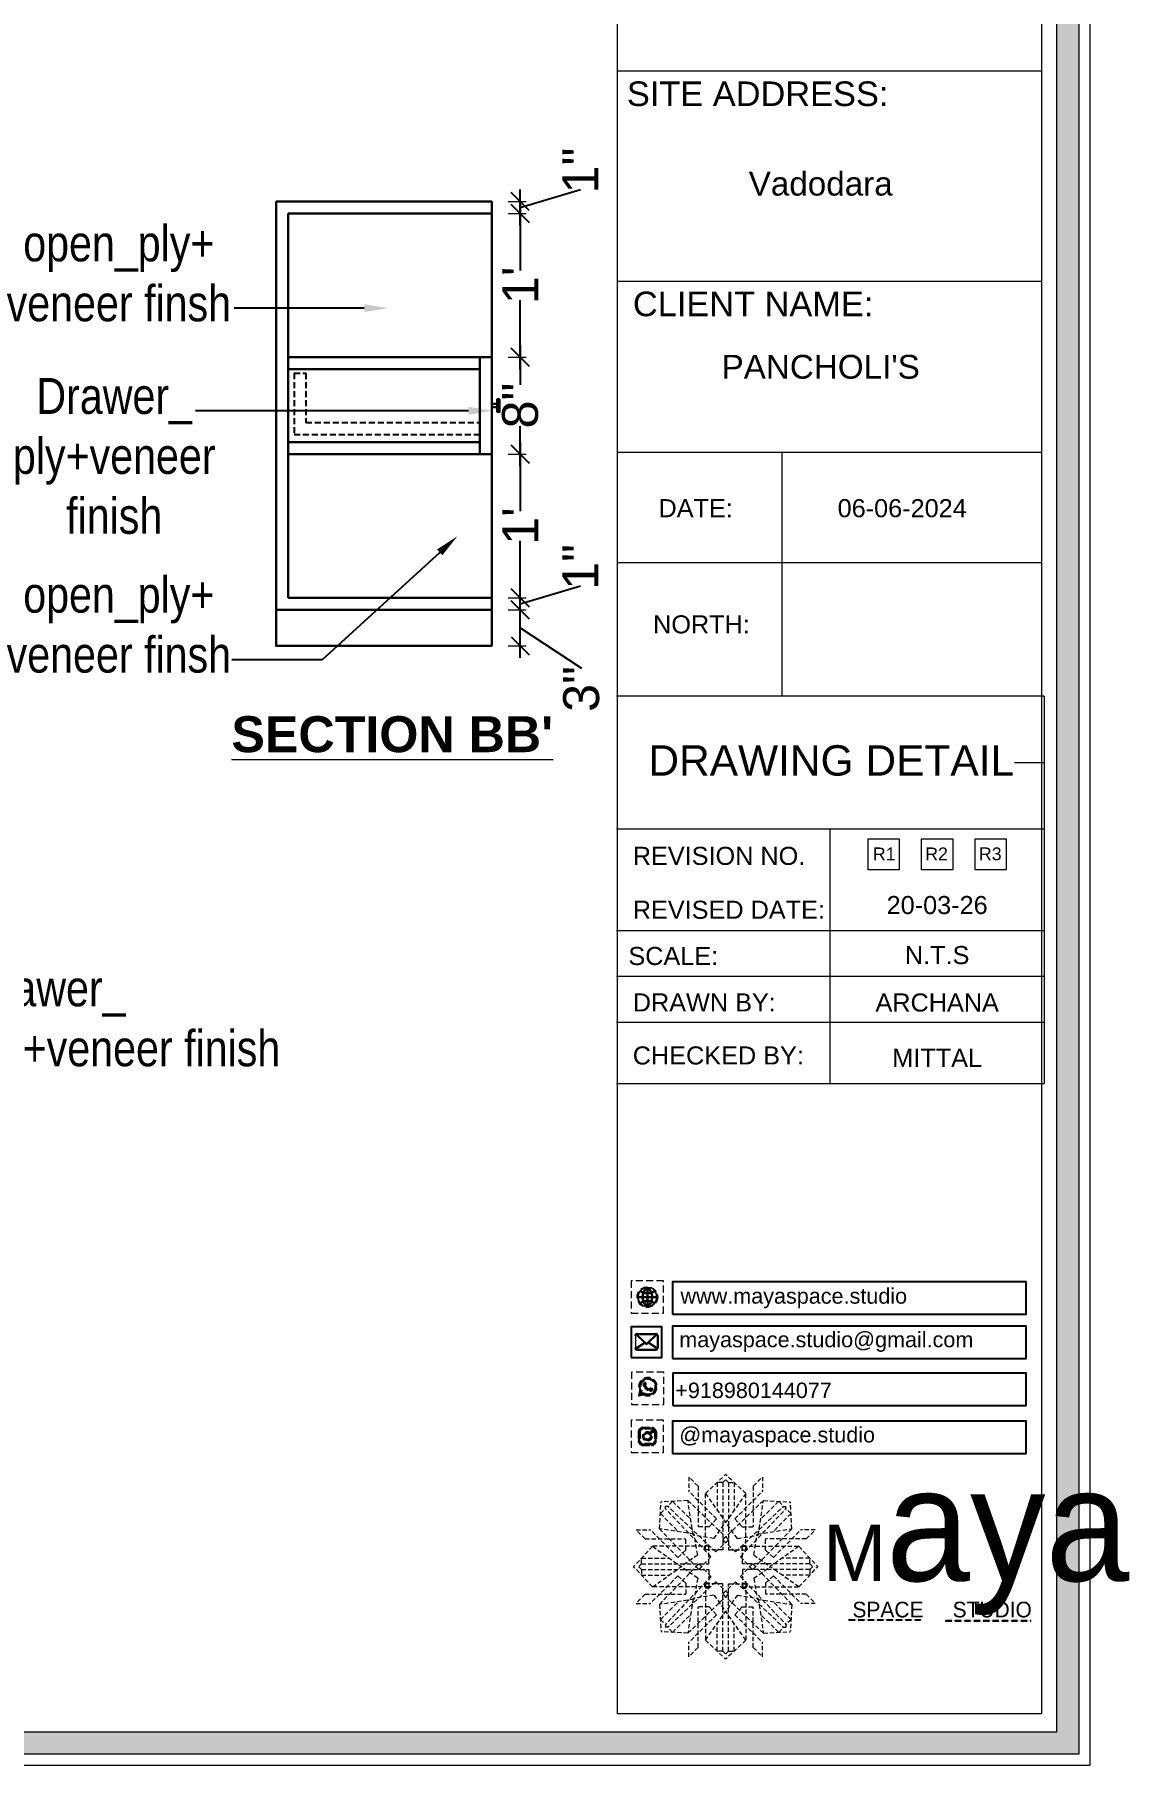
# Model space of a CAD drawing. Header units: millimetres. Extents: x 56222 to 3066687, y -650199 to -121287.
# Drawn here: x 135822.2 to 135913.5, y -182931.6 to -182787.3 of the extents above; entities that cross this region are included whole.
import ezdxf
from ezdxf import colors
from ezdxf.entities.mleader import LeaderData, LeaderLine
from ezdxf.enums import TextEntityAlignment as Align
from ezdxf.math import Vec2, Vec3

# ---------------------------------------------------------------- set-up
doc = ezdxf.new("R2010")
doc.units = ezdxf.units.MM
doc.header["$MEASUREMENT"] = 0
doc.header["$PDMODE"] = 35
doc.linetypes.add('DASHED2', pattern=[0.375, 0.25, -0.125])
doc.linetypes.add('DASHEDX2', pattern=[1.5, 1, -0.5])
doc.layers.get('Defpoints').update_dxf_attribs({"color": 220})
for name, color, linetype, lineweight in [('DIM.', 250, 'Continuous', 13), ('Dimension', 10, 'DASHEDX2', 20), ('FURNITURE', 32, 'Continuous', 9), ('NAME PLATE', 7, 'Continuous', 25), ('Text', 7, 'Continuous', 15), ('wall', 7, 'Continuous', 30)]:
    doc.layers.add(name, color=color, linetype=linetype, lineweight=lineweight)
doc.styles.add('Arial', font='arial.ttf')
doc.styles.get("Standard").update_dxf_attribs({"font": 'arial.ttf', "height": 6})
doc.styles.add('style4', font='ARIALN.TTF')
doc.dimstyles.new('Archana', dxfattribs={"dimtxt": 3, "dimasz": 1.5, "dimexe": 0.5, "dimexo": 0.5, "dimgap": 0, "dimtad": 0, "dimzin": 0, "dimdsep": 46, "dimlunit": 4, "dimtxsty": 'Arial', "dimblk": 'OBLIQUE', "dimcen": 0, "dimdle": 1, "dimclrd": 1, "dimclre": 1, "dimclrt": 5, "dimadec": 0, "dimazin": 0, "dimtfac": 1, "dimtofl": 0, "dimtmove": 1, "dimatfit": 3, "dimfxl": 1, "dimfxlon": 1, "dimtolj": 1, "dimtzin": 0, "dimlwd": 25, "dimlwe": -1, "dimarcsym": 0})

# ---------------------------------------------------------------- blocks, each defined once
blk = doc.blocks.new('FSFSF')
at = {"color": 42, "lineweight": 5, "true_color": 0xe0ac11}
for p, q in [((28600.03, 143.51), (28600.03, 140.16)), ((28602.15, 141.41), (28600.03, 143.51)), ((28602.15, 141.41), (28602.15, 131.95)), ((28603.86, 139.69), (28608.58, 144.08)), ((28607.9, 142.22), (28606.58, 142.22)), ((28606.58, 142.22), (28606.58, 135.84)), ((28607.9, 142.22), (28608.58, 142.85)), ((28607.9, 142.22), (28607.9, 126.58)), ((28613.31, 139.69), (28608.58, 144.08)), ((28609.27, 142.22), (28608.59, 142.85)), ((28609.27, 142.22), (28609.27, 126.58)), ((28609.27, 142.22), (28610.59, 142.22)), ((28610.59, 142.22), (28610.59, 135.84)), ((28615.02, 141.41), (28617.14, 143.51)), ((28615.02, 141.41), (28615.02, 131.95)), ((28617.14, 143.51), (28617.14, 140.16)), ((28593.19, 131.45), (28593.54, 137.71)), ((28599.8, 138.06), (28593.54, 137.71)), ((28596.24, 137.86), (28595.12, 136.69)), ((28596.24, 137.86), (28600.47, 133.65)), ((28601.03, 130), (28599.8, 138.06)), ((28599.8, 138.05), (28608.58, 129.56)), ((28606.47, 133.76), (28600.03, 140.16)), ((28603.86, 126.58), (28603.86, 139.69)), ((28603.86, 139.69), (28608.58, 133.02)), ((28613.31, 139.69), (28608.59, 133.02)), ((28617.37, 138.05), (28608.59, 129.56)), ((28610.7, 133.76), (28617.14, 140.16)), ((28613.31, 126.58), (28613.31, 139.69)), ((28616.14, 130), (28617.37, 138.06)), ((28620.93, 137.86), (28616.7, 133.65)), ((28617.37, 138.06), (28623.63, 137.71)), ((28620.93, 137.86), (28622.05, 136.69)), ((28624, 131.45), (28623.65, 137.71)), ((28593.39, 135), (28594.56, 136.12)), ((28593.39, 135), (28597.6, 130.78)), ((28595.12, 136.69), (28594.53, 136.69)), ((28594.56, 136.12), (28594.56, 136.71)), ((28605.17, 124.98), (28594.56, 136.12)), ((28606.27, 126.08), (28595.12, 136.69)), ((28606.47, 133.76), (28604.75, 131.95)), ((28605.86, 129.18), (28608.58, 133.02)), ((28611.31, 129.18), (28608.59, 133.02)), ((28610.7, 133.76), (28612.42, 131.95)), ((28610.9, 126.08), (28622.05, 136.69)), ((28612.02, 124.98), (28622.62, 136.12)), ((28623.8, 135), (28619.59, 130.78)), ((28622.05, 136.69), (28622.64, 136.69)), ((28622.62, 136.12), (28622.62, 136.71)), ((28623.8, 135), (28622.62, 136.12)), ((28587.73, 131.22), (28591.08, 131.22)), ((28589.84, 129.1), (28587.73, 131.22)), ((28589.84, 129.1), (28599.29, 129.1)), ((28597.49, 124.78), (28591.08, 131.22)), ((28593.19, 131.45), (28601.69, 122.67)), ((28601.25, 130.22), (28593.19, 131.45)), ((28599.29, 126.5), (28599.29, 129.1)), ((28605.86, 129.18), (28601.03, 130)), ((28602.07, 125.39), (28601.25, 130.22)), ((28604.75, 131.95), (28602.15, 131.95)), ((28607.9, 128.92), (28608.58, 129.56)), ((28607.9, 128.92), (28608.58, 128.27)), ((28609.27, 128.92), (28608.59, 129.56)), ((28609.27, 128.92), (28608.59, 128.27)), ((28611.31, 129.18), (28616.14, 130)), ((28612.42, 131.95), (28615.02, 131.95)), ((28615.12, 125.39), (28615.94, 130.22)), ((28623.99, 131.45), (28615.5, 122.67)), ((28615.94, 130.22), (28624, 131.45)), ((28627.34, 129.1), (28617.89, 129.1)), ((28617.89, 126.5), (28617.89, 129.1)), ((28619.7, 124.78), (28626.1, 131.22)), ((28629.45, 131.22), (28626.1, 131.22)), ((28627.34, 129.1), (28629.45, 131.22)), ((28591.56, 127.39), (28587.17, 122.66)), ((28604.66, 127.39), (28591.56, 127.39)), ((28591.56, 127.39), (28598.23, 122.67)), ((28597.49, 124.78), (28599.29, 126.5)), ((28602.07, 125.39), (28598.23, 122.67)), ((28605.17, 124.98), (28602.97, 122.67)), ((28603.68, 126.54), (28603.68, 127.39)), ((28604.66, 126.54), (28603.68, 126.54)), ((28604.71, 127.57), (28603.86, 127.57)), ((28607.9, 126.58), (28603.86, 126.58)), ((28604.66, 123.35), (28604.66, 127.39)), ((28604.7, 126.58), (28604.71, 127.57)), ((28606.27, 126.08), (28608.58, 128.27)), ((28610.9, 126.08), (28608.59, 128.27)), ((28609.27, 126.58), (28613.31, 126.58)), ((28612.02, 124.98), (28614.21, 122.67)), ((28612.46, 126.58), (28612.46, 127.57)), ((28612.46, 127.57), (28613.31, 127.57)), ((28612.52, 123.35), (28612.52, 127.39)), ((28612.52, 127.39), (28625.63, 127.39)), ((28612.52, 126.54), (28613.51, 126.54)), ((28613.51, 126.54), (28613.51, 127.39)), ((28615.12, 125.39), (28618.96, 122.67)), ((28619.7, 124.78), (28617.89, 126.5)), ((28625.63, 127.39), (28618.96, 122.67)), ((28625.63, 127.39), (28630.02, 122.66)), ((28591.56, 117.94), (28587.17, 122.66)), ((28589.03, 123.35), (28588.4, 122.67)), ((28589.03, 121.98), (28588.4, 122.65)), ((28589.03, 123.35), (28589.03, 124.67)), ((28589.03, 124.67), (28595.4, 124.67)), ((28589.03, 123.35), (28604.66, 123.35)), ((28589.03, 121.98), (28604.66, 121.98)), ((28589.03, 121.98), (28589.03, 120.66)), ((28591.56, 117.94), (28598.23, 122.65)), ((28593.19, 113.88), (28601.69, 122.65)), ((28602.07, 119.94), (28598.23, 122.65)), ((28602.33, 123.35), (28601.69, 122.67)), ((28602.33, 121.98), (28601.69, 122.65)), ((28602.33, 123.35), (28602.97, 122.67)), ((28602.33, 121.98), (28602.97, 122.65)), ((28605.17, 120.35), (28602.97, 122.65)), ((28604.66, 121.98), (28604.66, 117.94)), ((28612.02, 120.35), (28614.21, 122.65)), ((28628.16, 123.35), (28612.52, 123.35)), ((28612.52, 121.98), (28612.52, 117.94)), ((28628.16, 121.98), (28612.52, 121.98)), ((28614.85, 123.35), (28614.21, 122.67)), ((28614.85, 121.98), (28614.21, 122.65)), ((28614.85, 123.35), (28615.5, 122.67)), ((28614.85, 121.98), (28615.5, 122.65)), ((28615.12, 119.94), (28618.96, 122.65)), ((28623.99, 113.88), (28615.5, 122.65)), ((28625.63, 117.94), (28618.96, 122.65)), ((28628.16, 124.67), (28621.78, 124.67)), ((28625.63, 117.94), (28630.02, 122.66)), ((28628.16, 123.35), (28628.16, 124.67)), ((28628.16, 123.35), (28628.78, 122.67)), ((28628.16, 121.98), (28628.78, 122.65)), ((28628.16, 121.98), (28628.16, 120.66)), ((28589.03, 120.66), (28595.4, 120.66)), ((28597.49, 120.54), (28591.08, 114.11)), ((28604.66, 117.94), (28591.56, 117.94)), ((28605.17, 120.35), (28594.56, 109.2)), ((28606.27, 119.15), (28595.12, 108.54)), ((28597.49, 120.54), (28599.29, 118.83)), ((28599.29, 118.83), (28599.29, 116.23)), ((28602.07, 119.94), (28601.25, 115.1)), ((28604.66, 118.78), (28603.68, 118.78)), ((28603.68, 118.78), (28603.68, 117.94)), ((28607.9, 118.65), (28603.86, 118.65)), ((28603.86, 118.65), (28603.86, 105.54)), ((28604.71, 117.66), (28603.86, 117.66)), ((28604.7, 118.65), (28604.71, 117.66)), ((28606.27, 119.15), (28608.58, 116.96)), ((28607.9, 103.01), (28607.9, 118.65)), ((28607.9, 116.31), (28608.58, 116.96)), ((28610.9, 119.15), (28608.59, 116.96)), ((28609.27, 116.31), (28608.59, 116.96)), ((28609.27, 118.65), (28613.31, 118.65)), ((28609.27, 103.01), (28609.27, 118.65)), ((28610.9, 119.15), (28622.05, 108.54)), ((28612.02, 120.35), (28622.62, 109.2)), ((28612.46, 118.65), (28612.46, 117.66)), ((28612.46, 117.66), (28613.31, 117.66)), ((28612.52, 118.78), (28613.51, 118.78)), ((28612.52, 117.94), (28625.63, 117.94)), ((28613.31, 118.65), (28613.31, 105.54)), ((28613.51, 118.78), (28613.51, 117.94)), ((28615.12, 119.94), (28615.94, 115.1)), ((28619.7, 120.54), (28617.89, 118.83)), ((28617.89, 118.83), (28617.89, 116.23)), ((28619.7, 120.54), (28626.1, 114.11)), ((28628.16, 120.66), (28621.78, 120.66)), ((28589.84, 116.23), (28587.73, 114.11)), ((28587.73, 114.11), (28591.08, 114.11)), ((28589.84, 116.23), (28599.29, 116.23)), ((28601.25, 115.1), (28593.19, 113.87)), ((28593.19, 113.87), (28593.54, 107.62)), ((28593.39, 110.32), (28597.6, 114.55)), ((28599.8, 107.17), (28608.58, 115.67)), ((28601.03, 115.23), (28599.8, 107.17)), ((28605.86, 116.05), (28601.03, 115.23)), ((28602.15, 103.82), (28602.15, 113.27)), ((28604.75, 113.27), (28602.15, 113.27)), ((28606.47, 111.47), (28604.75, 113.27)), ((28605.86, 116.05), (28608.58, 112.21)), ((28607.9, 116.31), (28608.58, 115.67)), ((28609.27, 116.31), (28608.59, 115.67)), ((28611.31, 116.05), (28608.59, 112.21)), ((28617.37, 107.17), (28608.59, 115.67)), ((28610.7, 111.47), (28612.42, 113.27)), ((28611.31, 116.05), (28616.14, 115.23)), ((28612.42, 113.27), (28615.02, 113.27)), ((28615.02, 103.82), (28615.02, 113.27)), ((28615.94, 115.1), (28624, 113.87)), ((28616.14, 115.23), (28617.37, 107.17)), ((28627.34, 116.23), (28617.89, 116.23)), ((28623.8, 110.32), (28619.59, 114.55)), ((28624, 113.87), (28623.65, 107.62)), ((28629.45, 114.11), (28626.1, 114.11)), ((28627.34, 116.23), (28629.45, 114.11)), ((28593.39, 110.32), (28594.56, 109.2)), ((28594.56, 109.2), (28594.56, 108.61)), ((28596.24, 107.37), (28600.47, 111.58)), ((28606.47, 111.47), (28600.03, 105.07)), ((28603.86, 105.54), (28608.58, 112.21)), ((28606.58, 103.01), (28606.58, 109.38)), ((28613.31, 105.54), (28608.59, 112.21)), ((28610.59, 103.01), (28610.59, 109.38)), ((28610.7, 111.47), (28617.14, 105.07)), ((28620.93, 107.37), (28616.7, 111.58)), ((28623.8, 110.32), (28622.62, 109.2)), ((28622.62, 109.2), (28622.62, 108.61)), ((28599.8, 107.17), (28593.54, 107.52)), ((28595.12, 108.54), (28594.53, 108.54)), ((28596.24, 107.37), (28595.12, 108.54)), ((28600.03, 101.71), (28600.03, 105.07)), ((28603.86, 105.54), (28608.58, 101.15)), ((28613.31, 105.54), (28608.58, 101.15)), ((28617.14, 101.71), (28617.14, 105.07)), ((28617.37, 107.17), (28623.63, 107.52)), ((28620.93, 107.37), (28622.05, 108.54)), ((28622.05, 108.54), (28622.64, 108.54)), ((28602.15, 103.82), (28600.03, 101.71)), ((28607.9, 103.01), (28606.58, 103.01)), ((28607.9, 103.01), (28608.58, 102.38)), ((28609.27, 103.01), (28608.59, 102.38)), ((28609.27, 103.01), (28610.59, 103.01)), ((28615.02, 103.82), (28617.14, 101.71))]:
    blk.add_line(p, q, dxfattribs=at)
blk = doc.blocks.new('hgwg')
at = {"layer": 'Dimension', "true_color": 0xd39e00}
h = blk.add_hatch(color=42, dxfattribs=at)
h.dxf.hatch_style = 1
h.paths.add_polyline_path([(27505.71, 45.05), (27494.27, 45.05), (27494.27, 44.9), (27505.71, 44.9)])
h = blk.add_hatch(color=42, dxfattribs=at)
h.dxf.hatch_style = 1
h.paths.add_polyline_path([(27523.3, 44.9), (27509.68, 44.9), (27509.68, 44.75), (27523.3, 44.75)])
at = {"layer": 'Dimension', "color": 42, "true_color": 0xd39e00}
for p, q in [((27494.27, 45.05), (27505.71, 45.05)), ((27494.27, 44.9), (27494.27, 45.05)), ((27494.27, 44.9), (27505.71, 44.9)), ((27505.71, 45.05), (27505.71, 44.9)), ((27509.68, 44.9), (27523.3, 44.9)), ((27509.68, 44.9), (27509.68, 44.75)), ((27509.68, 44.75), (27523.3, 44.75)), ((27523.3, 44.75), (27523.3, 44.9))]:
    blk.add_line(p, q, dxfattribs=at)
at = {"layer": 'Dimension', "color": 42, "true_color": 0xd39e00, "attachment_point": 1}
for s, width, insert, char_height in [('{\\fCinzel|b0|i0|c0|p2;\\H1.5x;M\\fAmsterdam One|b0|i0|c0|p2;\\H2x;aya}', 85.3277, (27490.17, 69.17), 6), ('{\\fCinzel|b0|i0|c0|p0;SPACE     STUDIO}', 66.129, (27494.83, 47.86), 2.5)]:
    blk.add_mtext_dynamic_manual_height_columns(s, width=width, gutter_width=30, heights=[0], dxfattribs=dict(at, insert=insert, char_height=char_height))
blk = doc.blocks.new('QEGW4TG')
at = {"layer": 'Dimension', "true_color": 0x000000}
h = blk.add_hatch(color=18, dxfattribs=at)
h.dxf.hatch_style = 1
h.paths.add_polyline_path([(2.69, 1.93, 0.170513), (2.95, 1.97, 0.190337), (3.11, 2.18, 0.316231), (3.07, 2.28), (2.79, 2.37, 0.273721), (2.69, 2.34, 0.040749), (2.63, 2.27, -0.441282), (2.53, 2.25, -0.11828), (2.06, 2.64, -0.441282), (2.07, 2.74, 0.040749), (2.13, 2.81, 0.290083), (2.14, 2.92), (2.01, 3.18, 0.316231), (1.91, 3.2, 0.190337), (1.73, 3, 0.170513), (1.72, 2.74, 0.252784)], flags=0)
h.paths.add_polyline_path([(1.19, 1.98), (1.03, 1.3, 0.550912), (1.11, 1.23), (1.75, 1.39, 6.344125)])
h.paths.add_polyline_path([(1.81, 1.7), (1.4, 1.6), (1.5, 2.03, -9.071339)], flags=16)
h.paths.add_polyline_path([(3.11, 2.16, -0.17811), (2.95, 1.97, -0.170513), (2.69, 1.93, -0.252784), (1.72, 2.74, -0.170513), (1.73, 3, -0.17811), (1.89, 3.19, -0.370089), (2.01, 3.18), (2.14, 2.92, -0.307185), (2.13, 2.8, -0.041087), (2.06, 2.73, 0.321676), (2.05, 2.65, 0.126524), (2.55, 2.24, 0.312216), (2.62, 2.26, -0.041087), (2.68, 2.34, -0.290673), (2.79, 2.37), (3.07, 2.28, -0.370089)], flags=0)
h = blk.add_hatch(color=18, dxfattribs=at)
h.dxf.hatch_style = 1
h.paths.add_polyline_path([(2.79, 2.37, 0.273721), (2.69, 2.34, 0.040749), (2.63, 2.27, -0.441282), (2.53, 2.25, -0.11828), (2.06, 2.64, -0.441282), (2.07, 2.74, 0.040749), (2.13, 2.81, 0.290083), (2.14, 2.92), (2.01, 3.18, 0.316231), (1.91, 3.2, 0.190337), (1.73, 3, 0.170513), (1.72, 2.74, 0.252784), (2.69, 1.93, 0.170513), (2.95, 1.97, 0.190337), (3.11, 2.18, 0.316231), (3.07, 2.28)])
for p, q in [((2.01, 3.18), (2.14, 2.92)), ((1.19, 1.98), (1.03, 1.3)), ((1.1, 1.23), (1.75, 1.39)), ((1.5, 2.03), (1.4, 1.6)), ((1.4, 1.6), (1.81, 1.7)), ((3.07, 2.28), (2.8, 2.36))]:
    blk.add_line(p, q)
blk.add_lwpolyline([(0, 0), (4.68, 0), (4.68, 4.68), (0, 4.68)], close=True)
for centre, radius, start, end in [((2.39, 2.56), 1.34, 241.4727, 205.6422), ((2.39, 2.56), 1.04, 235.9962, 210.8333), ((2.09, 2.87), 0.39, 159.7007, 198.4072), ((2.96, 3.23), 1.33, 201.4218, 258.1669), ((2.07, 2.87), 0.364, 118.9685, 159.3648), ((1.94, 3.12), 0.0896, 41.8985, 123.1344), ((2.11, 2.68), 0.066, 135.9932, 224.8892), ((1.67, 3.16), 0.586, 312.4617, 321.8728), ((3.12, 3.42), 1.31, 216.5455, 243.5279), ((2.05, 2.87), 0.104, 320.3924, 28.6971), ((1.09, 1.29), 0.0598, 164.8483, 282.1458), ((2.57, 2.3), 0.066, 234.2482, 323.1441), ((3.11, 1.94), 0.586, 137.2645, 146.6756), ((2.76, 2.27), 0.104, 70.4402, 138.745), ((2.75, 2.31), 0.39, 260.7301, 299.4366), ((2.76, 2.29), 0.364, 299.7725, 340.1688), ((3.03, 2.2), 0.0896, 336.0029, 57.2388)]:
    blk.add_arc(centre, radius, start, end)
blk = doc.blocks.new('ASGERG')
at = {"layer": 'Dimension', "true_color": 0x000000}
h = blk.add_hatch(color=18, dxfattribs=at)
h.dxf.hatch_style = 1
h.paths.add_polyline_path([(0.99, 1.7, 0.353872), (1.69, 1.03), (2.96, 1.03, 0.353872), (3.66, 1.7), (3.66, 2.99, 0.353872), (2.96, 3.67), (1.69, 3.67, 0.353872), (0.99, 2.99)])
h.paths.add_polyline_path([(1.27, 2.97, -0.353872), (1.72, 3.4), (2.94, 3.4, -0.353872), (3.38, 2.97), (3.38, 1.72, -0.353872), (2.94, 1.3), (1.72, 1.3, -0.353872), (1.27, 1.72)], flags=16)
h.paths.add_polyline_path([(3.02, 2.35, -1), (1.64, 2.35, -1)], flags=0)
h.paths.add_polyline_path([(2.74, 2.35, -1), (1.92, 2.35, -1)], flags=0)
h.paths.add_polyline_path([(2.86, 3.02, -1), (3.19, 3.02, -1)], flags=0)
h.paths.add_polyline_path([(1.64, 2.35, 1), (3.02, 2.35, 1)], flags=0)
h = blk.add_hatch(color=18, dxfattribs=at)
h.dxf.hatch_style = 1
h.paths.add_polyline_path([(1.64, 2.35, 1), (3.02, 2.35, 1)])
h.paths.add_polyline_path([(2.74, 2.35, -1), (1.92, 2.35, -1)], flags=16)
h = blk.add_hatch(color=18, dxfattribs=at)
h.dxf.hatch_style = 1
h.paths.add_polyline_path([(3.19, 3.02, 1), (2.86, 3.02, 1)])
for p, q in [((0.99, 2.99), (0.99, 1.7)), ((1.27, 2.97), (1.27, 1.72)), ((1.69, 3.67), (2.96, 3.67)), ((2.94, 3.4), (1.72, 3.4)), ((3.38, 2.97), (3.38, 1.72)), ((3.66, 2.99), (3.66, 1.7)), ((1.69, 1.03), (2.96, 1.03)), ((2.94, 1.3), (1.72, 1.3))]:
    blk.add_line(p, q)
blk.add_lwpolyline([(0, 0), (4.68, 0), (4.68, 4.68), (0, 4.68)], close=True)
for centre, radius in [((2.33, 2.35), 0.694), ((2.33, 2.35), 0.414), ((3.02, 3.02), 0.168)]:
    blk.add_circle(centre, radius)
for centre, radius, start, end in [((1.76, 2.89), 0.778, 94.8631, 172.8127), ((1.76, 2.91), 0.491, 94.8631, 172.8127), ((2.9, 2.91), 0.491, 7.1873, 85.1369), ((2.89, 2.89), 0.778, 7.1873, 85.1369), ((1.76, 1.8), 0.778, 187.1873, 265.1369), ((1.76, 1.78), 0.491, 187.1873, 265.1369), ((2.9, 1.78), 0.491, 274.8631, 352.8127), ((2.89, 1.8), 0.778, 274.8631, 352.8127)]:
    blk.add_arc(centre, radius, start, end)
blk = doc.blocks.new('DTGWEGEARG')
at = {"layer": 'Dimension', "true_color": 0x000000}
h = blk.add_hatch(color=18, dxfattribs=at)
h.dxf.hatch_style = 1
h.paths.add_polyline_path([(3.83, 2.34, 1), (0.85, 2.34, 1)])
h.paths.add_polyline_path([(2.51, 1.01, 0.105795), (2.96, 1.58, -0.055205), (3.3, 1.41, -0.169822)], flags=16)
h.paths.add_polyline_path([(2.41, 1.12), (2.41, 1.69, -0.058279), (2.81, 1.63, -0.103353)], flags=16)
h.paths.add_polyline_path([(2.26, 1.13, -0.101741), (1.87, 1.63, -0.057171), (2.26, 1.69)], flags=16)
h.paths.add_polyline_path([(2.17, 1.01, -0.169822), (1.38, 1.41, -0.055205), (1.72, 1.58, 0.105795)], flags=16)
h.paths.add_polyline_path([(3.02, 1.72, 0.081336), (3.13, 2.27), (3.68, 2.27, -0.152069), (3.4, 1.52, 0.05687)], flags=16)
h.paths.add_polyline_path([(2.87, 1.77, 0.061945), (2.41, 1.84), (2.41, 2.27), (2.98, 2.27, -0.081344)], flags=16)
h.paths.add_polyline_path([(2.26, 1.84, 0.060923), (1.8, 1.77, -0.081344), (1.7, 2.27), (2.26, 2.27)], flags=16)
h.paths.add_polyline_path([(1.66, 1.72, 0.05687), (1.28, 1.52, -0.152069), (1, 2.27), (1.55, 2.27, 0.081336)], flags=16)
h.paths.add_polyline_path([(2.41, 2.42), (2.41, 2.83, 0.061945), (2.87, 2.91, -0.080009), (2.98, 2.42)], flags=16)
h.paths.add_polyline_path([(3.13, 2.42, 0.080116), (3.02, 2.96, 0.05687), (3.4, 3.16, 0.028258), (3.3, 3.27, -0.055205), (2.96, 3.1, 0.105795), (2.51, 3.67, -0.36029), (3.68, 2.42)], flags=16)
h.paths.add_polyline_path([(2.26, 2.42), (1.7, 2.42, -0.080009), (1.8, 2.91, 0.060923), (2.26, 2.84)], flags=16)
h.paths.add_polyline_path([(1.55, 2.42), (1, 2.42, -0.150466), (1.28, 3.16, 0.05687), (1.66, 2.96, 0.080116)], flags=16)
h.paths.add_polyline_path([(2.41, 2.98), (2.41, 3.56, -0.103353), (2.81, 3.05, -0.058279)], flags=16)
h.paths.add_polyline_path([(2.26, 2.99, -0.057171), (1.87, 3.05, -0.101741), (2.26, 3.55)], flags=16)
h.paths.add_polyline_path([(1.72, 3.1, -0.055205), (1.38, 3.27, -0.169822), (2.17, 3.67, 0.105795)], flags=16)
blk.add_lwpolyline([(0, 0), (4.68, 0), (4.68, 4.68), (0, 4.68)], close=True)
at = {"layer": 'Dimension', "color": 18, "true_color": 0x000000}
for p, q in [((2.26, 3.55), (2.26, 2.99)), ((2.26, 2.84), (2.26, 2.42)), ((2.41, 3.56), (2.41, 2.98)), ((2.41, 2.83), (2.41, 2.42)), ((1, 2.42), (1.55, 2.42)), ((1, 2.27), (1.55, 2.27)), ((1.7, 2.42), (2.26, 2.42)), ((1.7, 2.27), (2.26, 2.27)), ((2.26, 2.27), (2.26, 1.84)), ((2.26, 1.69), (2.26, 1.13)), ((2.41, 2.42), (2.98, 2.42)), ((2.41, 2.27), (2.98, 2.27)), ((2.41, 2.27), (2.41, 1.84)), ((2.41, 1.69), (2.41, 1.12)), ((3.13, 2.42), (3.68, 2.42)), ((3.13, 2.27), (3.68, 2.27))]:
    blk.add_line(p, q, dxfattribs=at)
blk.add_circle((2.34, 2.34), 1.49, dxfattribs=at)
for centre, radius, start, end in [((2.34, 2.34), 1.34, 142.3819, 176.6093), ((2.34, 4.74), 1.9, 236.1399, 249.1595), ((2.34, 2.34), 1.34, 97.3549, 135.9073), ((2.34, 4.74), 1.75, 236.7417, 249.3811), ((3.28, 2.34), 1.73, 159.0567, 177.3789), ((3.28, 2.34), 1.58, 158.8325, 177.1302), ((3.28, 2.34), 1.73, 129.9301, 154.0867), ((2.34, 4.74), 1.9, 253.6799, 267.6253), ((3.28, 2.34), 1.58, 130.1073, 153.3446), ((2.34, 4.74), 1.75, 254.3336, 267.422), ((1.4, 2.34), 1.58, 26.6554, 50.2584), ((2.34, 4.74), 1.75, 272.3248, 285.6664), ((2.34, 4.74), 1.9, 272.1415, 286.3201), ((2.34, 2.34), 1.34, 3.3907, 82.6451), ((1.4, 2.34), 1.73, 25.9133, 50.0699), ((1.4, 2.34), 1.58, 2.8698, 21.1675), ((2.34, 4.74), 1.75, 290.6189, 303.2583), ((2.34, 4.74), 1.9, 290.8405, 303.8601), ((1.4, 2.34), 1.73, 2.6211, 20.9433), ((2.34, 2.34), 1.34, 183.0315, 217.6181), ((2.34, -0.06), 1.9, 110.8405, 123.8601), ((2.34, -0.06), 1.75, 110.6189, 123.2583), ((2.34, 2.34), 1.34, 224.0927, 262.6451), ((3.28, 2.34), 1.73, 182.3435, 200.9433), ((3.28, 2.34), 1.58, 182.5658, 201.1675), ((3.28, 2.34), 1.73, 205.9133, 230.0699), ((2.34, -0.06), 1.9, 92.3747, 106.3201), ((2.34, -0.06), 1.75, 92.578, 105.6664), ((3.28, 2.34), 1.58, 206.6554, 229.8927), ((2.34, -0.06), 1.9, 73.6799, 87.8585), ((2.34, -0.06), 1.75, 74.3336, 87.6752), ((1.4, 2.34), 1.58, 309.7416, 333.3446), ((1.4, 2.34), 1.73, 309.9301, 334.0867), ((2.34, 2.34), 1.34, 277.3549, 315.9073), ((1.4, 2.34), 1.58, 338.8325, 357.4342), ((2.34, -0.06), 1.75, 56.7417, 69.3811), ((1.4, 2.34), 1.73, 339.0567, 357.6565), ((2.34, -0.06), 1.9, 56.1399, 69.1595), ((2.34, 2.34), 1.34, 322.3819, 356.9685)]:
    blk.add_arc(centre, radius, start, end, dxfattribs=at)
blk = doc.blocks.new('_Oblique')
at = {"layer": 'wall', "color": 0, "lineweight": -2}
blk.add_line((-0.5, -0.5), (0.5, 0.5), dxfattribs=at)
blk = doc.blocks.new('*D595')
at = {"layer": 'Defpoints', "color": 0, "lineweight": 30, "transparency": 16777216}
for p in [(135860.34, -182835.26), (135862.71, -182835.26), (135860.34, -182838.26)]:
    blk.add_point(p, dxfattribs=at)
at = {"layer": 'FURNITURE', "color": 1, "transparency": 16777216}
for p, q in [((135861.71, -182835.26), (135863.21, -182835.26)), ((135861.71, -182838.26), (135863.21, -182838.26))]:
    blk.add_line(p, q, dxfattribs=at)
at = {"layer": 'FURNITURE', "color": 1, "lineweight": 25, "transparency": 16777216}
for p, q in [((135862.71, -182839.26), (135862.71, -182834.26)), ((135862.71, -182836.76), (135867.81, -182840.13))]:
    blk.add_line(p, q, dxfattribs=at)
at = {"layer": 'FURNITURE', "color": 1, "lineweight": 25, "transparency": 16777216, "xscale": 1.5, "yscale": 1.5, "zscale": 1.5}
for p, rotation in [((135862.71, -182835.26), 90), ((135862.71, -182838.26), 270)]:
    blk.add_blockref('_Oblique', p, dxfattribs=dict(at, rotation=rotation))
at = {"layer": 'FURNITURE', "color": 5, "lineweight": 30, "transparency": 16777216, "insert": (135867.81, -182841.86), "char_height": 3, "attachment_point": 5, "rotation": 90, "style": 'Arial'}
blk.add_mtext('\\A1;3"', dxfattribs=at)
blk = doc.blocks.new('*D596')
at = {"layer": 'Defpoints', "color": 0, "lineweight": 30, "transparency": 16777216}
for p in [(135860.34, -182834.26), (135860.34, -182835.26), (135862.71, -182834.26)]:
    blk.add_point(p, dxfattribs=at)
at = {"layer": 'FURNITURE', "color": 1, "lineweight": 25, "transparency": 16777216}
for p, q in [((135862.71, -182836.26), (135862.71, -182833.26)), ((135862.71, -182834.76), (135867.73, -182833.26))]:
    blk.add_line(p, q, dxfattribs=at)
at = {"layer": 'FURNITURE', "color": 1, "transparency": 16777216}
for p, q in [((135861.71, -182834.26), (135863.21, -182834.26)), ((135861.71, -182835.26), (135863.21, -182835.26))]:
    blk.add_line(p, q, dxfattribs=at)
at = {"layer": 'FURNITURE', "color": 1, "lineweight": 25, "transparency": 16777216, "xscale": 1.5, "yscale": 1.5, "zscale": 1.5}
for p, rotation in [((135862.71, -182834.26), 90), ((135862.71, -182835.26), 270)]:
    blk.add_blockref('_Oblique', p, dxfattribs=dict(at, rotation=rotation))
at = {"layer": 'FURNITURE', "color": 5, "lineweight": 30, "transparency": 16777216, "insert": (135867.73, -182831.68), "char_height": 3, "attachment_point": 5, "rotation": 90, "style": 'Arial'}
blk.add_mtext('\\A1;1"', dxfattribs=at)
blk = doc.blocks.new('*D597')
at = {"layer": 'Defpoints', "color": 0, "lineweight": 30, "transparency": 16777216}
for p in [(135859.84, -182822.27), (135862.71, -182822.27), (135860.34, -182834.26)]:
    blk.add_point(p, dxfattribs=at)
at = {"layer": 'FURNITURE', "color": 1, "transparency": 16777216}
for p, q in [((135861.71, -182822.27), (135863.21, -182822.27)), ((135861.71, -182834.26), (135863.21, -182834.26))]:
    blk.add_line(p, q, dxfattribs=at)
at = {"layer": 'FURNITURE', "color": 1, "lineweight": 25, "transparency": 16777216}
for p, q in [((135862.71, -182821.27), (135862.71, -182827.03)), ((135862.71, -182835.26), (135862.71, -182829.5))]:
    blk.add_line(p, q, dxfattribs=at)
at = {"layer": 'FURNITURE', "color": 1, "lineweight": 25, "transparency": 16777216, "xscale": 1.5, "yscale": 1.5, "zscale": 1.5}
for p, rotation in [((135862.71, -182822.27), 90), ((135862.71, -182834.26), 270)]:
    blk.add_blockref('_Oblique', p, dxfattribs=dict(at, rotation=rotation))
at = {"layer": 'FURNITURE', "color": 5, "lineweight": 30, "transparency": 16777216, "insert": (135862.71, -182828.27), "char_height": 3, "attachment_point": 5, "rotation": 90, "style": 'Arial'}
blk.add_mtext("\\A1;1'", dxfattribs=at)
blk = doc.blocks.new('*D598')
at = {"layer": 'Defpoints', "color": 0, "lineweight": 30, "transparency": 16777216}
for p in [(135860.34, -182814.18), (135862.71, -182814.18), (135860.34, -182822.27)]:
    blk.add_point(p, dxfattribs=at)
at = {"layer": 'FURNITURE', "color": 1, "lineweight": 25, "transparency": 16777216}
for p, q in [((135862.71, -182813.18), (135862.71, -182816.5)), ((135862.71, -182823.27), (135862.71, -182819.95))]:
    blk.add_line(p, q, dxfattribs=at)
at = {"layer": 'FURNITURE', "color": 1, "transparency": 16777216}
for p, q in [((135861.71, -182814.18), (135863.21, -182814.18)), ((135861.71, -182822.27), (135863.21, -182822.27))]:
    blk.add_line(p, q, dxfattribs=at)
at = {"layer": 'FURNITURE', "color": 1, "lineweight": 25, "transparency": 16777216, "xscale": 1.5, "yscale": 1.5, "zscale": 1.5}
for p, rotation in [((135862.71, -182814.18), 90), ((135862.71, -182822.27), 270)]:
    blk.add_blockref('_Oblique', p, dxfattribs=dict(at, rotation=rotation))
at = {"layer": 'FURNITURE', "color": 5, "lineweight": 30, "transparency": 16777216, "insert": (135862.71, -182818.22), "char_height": 3, "attachment_point": 5, "rotation": 90, "style": 'Arial'}
blk.add_mtext('\\A1;8"', dxfattribs=at)
blk = doc.blocks.new('*D599')
at = {"layer": 'Defpoints', "color": 0, "lineweight": 30, "transparency": 16777216}
for p in [(135860.34, -182802.2), (135862.71, -182802.2), (135860.34, -182814.18)]:
    blk.add_point(p, dxfattribs=at)
at = {"layer": 'FURNITURE', "color": 1, "transparency": 16777216}
for p, q in [((135861.71, -182802.2), (135863.21, -182802.2)), ((135861.71, -182814.18), (135863.21, -182814.18))]:
    blk.add_line(p, q, dxfattribs=at)
at = {"layer": 'FURNITURE', "color": 1, "lineweight": 25, "transparency": 16777216}
for p, q in [((135862.71, -182801.2), (135862.71, -182806.95)), ((135862.71, -182815.18), (135862.71, -182809.43))]:
    blk.add_line(p, q, dxfattribs=at)
at = {"layer": 'FURNITURE', "color": 1, "lineweight": 25, "transparency": 16777216, "xscale": 1.5, "yscale": 1.5, "zscale": 1.5}
for p, rotation in [((135862.71, -182802.2), 90), ((135862.71, -182814.18), 270)]:
    blk.add_blockref('_Oblique', p, dxfattribs=dict(at, rotation=rotation))
at = {"layer": 'FURNITURE', "color": 5, "lineweight": 30, "transparency": 16777216, "insert": (135862.71, -182808.19), "char_height": 3, "attachment_point": 5, "rotation": 90, "style": 'Arial'}
blk.add_mtext("\\A1;1'", dxfattribs=at)
blk = doc.blocks.new('*D600')
at = {"layer": 'Defpoints', "color": 0, "lineweight": 30, "transparency": 16777216}
for p in [(135860.34, -182801.2), (135860.34, -182802.2), (135862.71, -182801.2)]:
    blk.add_point(p, dxfattribs=at)
at = {"layer": 'FURNITURE', "color": 1, "lineweight": 25, "transparency": 16777216}
for p, q in [((135862.71, -182801.7), (135867.73, -182800.19)), ((135862.71, -182803.2), (135862.71, -182800.2))]:
    blk.add_line(p, q, dxfattribs=at)
at = {"layer": 'FURNITURE', "color": 1, "transparency": 16777216}
for p, q in [((135861.71, -182801.2), (135863.21, -182801.2)), ((135861.71, -182802.2), (135863.21, -182802.2))]:
    blk.add_line(p, q, dxfattribs=at)
at = {"layer": 'FURNITURE', "color": 1, "lineweight": 25, "transparency": 16777216, "xscale": 1.5, "yscale": 1.5, "zscale": 1.5}
for p, rotation in [((135862.71, -182801.2), 90), ((135862.71, -182802.2), 270)]:
    blk.add_blockref('_Oblique', p, dxfattribs=dict(at, rotation=rotation))
at = {"layer": 'FURNITURE', "color": 5, "lineweight": 30, "transparency": 16777216, "insert": (135867.73, -182798.61), "char_height": 3, "attachment_point": 5, "rotation": 90, "style": 'Arial'}
blk.add_mtext('\\A1;1"', dxfattribs=at)

msp = doc.modelspace()

# ---------------------------------------------------------------- hatches: boundary and pattern name
at = {"layer": 'Dimension', "linetype": 'Continuous', "true_color": 0xd39e00}
h = msp.add_hatch(color=42, dxfattribs=at)
h.paths.add_polyline_path([(135646.101, -182745.462), (135646.101, -182930.722), (135909.301, -182930.722), (135909.301, -182745.462)])
h.paths.add_polyline_path([(135647.948, -182747.309), (135907.454, -182747.309), (135907.454, -182928.875), (135647.948, -182928.875)], flags=16)
at = {"layer": 'Dimension', "true_color": 0x000000}
h = msp.add_hatch(color=18, dxfattribs=at)
h.dxf.hatch_style = 1
h.paths.add_polyline_path([(135874.018, -182897.005, 0.4142136), (135874.215, -182896.809), (135874.215, -182895.828, 0.4142136), (135874.018, -182895.632), (135872.46, -182895.632, 0.4142136), (135872.264, -182895.828), (135872.264, -182896.809, 0.4142136), (135872.46, -182897.005)])
h.paths.add_polyline_path([(135873.384, -182896.414), (135874.105, -182896.895, -0.1989124), (135874.018, -182896.931), (135872.46, -182896.931, -0.1989124), (135872.374, -182896.895), (135873.095, -182896.414), (135873.239, -182896.549)], flags=16)
h.paths.add_polyline_path([(135873.239, -182896.449), (135872.446, -182895.706, -0.0287833), (135872.46, -182895.706), (135874.018, -182895.706, -0.0287833), (135874.032, -182895.706)], flags=16)
h.paths.add_polyline_path([(135873.439, -182896.362), (135874.104, -182895.74, -0.2024819), (135874.141, -182895.828), (135874.141, -182896.809, -0.043076), (135874.139, -182896.83)], flags=16)
h.paths.add_polyline_path([(135873.04, -182896.362), (135872.339, -182896.83, -0.043076), (135872.338, -182896.809), (135872.338, -182895.828, -0.2024819), (135872.375, -182895.74)], flags=16)

# ---------------------------------------------------------------- linework, layer by layer
at = {"color": 18, "true_color": 0x000000}
for points in [[(135875.416, -182894.014), (135904.908, -182894.014), (135904.908, -182891.318), (135875.416, -182891.318)], [(135875.416, -182897.693), (135904.908, -182897.693), (135904.908, -182894.997), (135875.416, -182894.997)], [(135875.43, -182901.617), (135904.908, -182901.617), (135904.908, -182898.921), (135875.43, -182898.921)], [(135875.416, -182905.635), (135904.908, -182905.635), (135904.908, -182902.939), (135875.416, -182902.939)]]:
    msp.add_lwpolyline(points, close=True, dxfattribs=at)
msp.add_lwpolyline([(135871.956, -182897.632), (135874.52, -182897.632), (135874.52, -182895.069), (135871.956, -182895.069)], close=True)
at = {"layer": 'Dimension', "color": 42, "linetype": 'Continuous', "true_color": 0xd39e00}
for p, q in [((135906.204, -182790.33), (135870.837, -182790.33)), ((135906.204, -182807.86), (135870.837, -182807.86)), ((135906.204, -182822.144), (135870.837, -182822.144)), ((135884.521, -182822.144), (135884.521, -182842.448)), ((135906.204, -182831.334), (135870.837, -182831.334)), ((135906.418, -182842.448), (135870.728, -182842.448)), ((135906.418, -182842.448), (135906.418, -182874.773)), ((135903.956, -182847.989), (135906.418, -182847.989)), ((135870.728, -182853.531), (135906.418, -182853.531)), ((135888.573, -182874.773), (135888.573, -182853.531)), ((135906.418, -182862.028), (135870.728, -182862.028)), ((135906.418, -182865.855), (135870.728, -182865.855)), ((135906.418, -182869.681), (135870.728, -182869.681)), ((135870.728, -182874.773), (135906.418, -182874.773))]:
    msp.add_line(p, q, dxfattribs=at)
at = {"layer": 'Dimension', "color": 18, "linetype": 'Continuous', "true_color": 0x000000}
for p, q in [((135872.338, -182895.828), (135872.338, -182896.809)), ((135872.375, -182895.74), (135873.04, -182896.362)), ((135872.446, -182895.706), (135873.239, -182896.449)), ((135872.46, -182895.632), (135874.018, -182895.632)), ((135872.46, -182895.706), (135874.018, -182895.706)), ((135873.239, -182896.449), (135874.032, -182895.706)), ((135873.439, -182896.362), (135874.104, -182895.74)), ((135874.141, -182895.828), (135874.141, -182896.809)), ((135874.215, -182895.828), (135874.215, -182896.809)), ((135872.339, -182896.83), (135873.04, -182896.362)), ((135872.374, -182896.895), (135873.095, -182896.414)), ((135872.46, -182896.931), (135874.018, -182896.931)), ((135872.46, -182897.005), (135874.018, -182897.005)), ((135873.095, -182896.414), (135873.239, -182896.549)), ((135873.239, -182896.549), (135873.384, -182896.414)), ((135874.105, -182896.895), (135873.384, -182896.414)), ((135874.139, -182896.83), (135873.439, -182896.362))]:
    msp.add_line(p, q, dxfattribs=at)
at = {"layer": 'Dimension', "color": 42, "linetype": 'Continuous', "true_color": 0xd39e00}
for points in [[(135645.178, -182744.538), (135910.225, -182744.538), (135910.225, -182931.646), (135645.178, -182931.646)], [(135646.101, -182745.462), (135909.301, -182745.462), (135909.301, -182930.722), (135646.101, -182930.722)], [(135647.948, -182747.309), (135907.454, -182747.309), (135907.454, -182928.875), (135647.948, -182928.875)], [(135891.732, -182854.353), (135894.336, -182854.353), (135894.336, -182856.957), (135891.732, -182856.957)], [(135896.193, -182854.353), (135898.798, -182854.353), (135898.798, -182856.957), (135896.193, -182856.957)], [(135900.654, -182854.353), (135903.259, -182854.353), (135903.259, -182856.957), (135900.654, -182856.957)]]:
    msp.add_lwpolyline(points, close=True, dxfattribs=at)
at = {"layer": 'Dimension', "color": 42, "linetype": 'ByBlock', "true_color": 0xd39e00}
msp.add_lwpolyline([(135870.837, -182927.354), (135870.837, -182748.829), (135906.204, -182748.829), (135906.204, -182927.354)], close=True, dxfattribs=at)
at = {"layer": 'Dimension', "color": 18, "true_color": 0x000000}
for centre, radius, start, end in [((135872.46, -182895.828), 0.196, 90, 180), ((135872.46, -182895.828), 0.123, 134.21354, 180), ((135872.46, -182895.828), 0.123, 90, 96.59481), ((135874.018, -182895.828), 0.196, 0, 90), ((135874.018, -182895.828), 0.123, 83.40519, 90), ((135874.018, -182895.828), 0.123, 0, 45.78646), ((135872.46, -182896.809), 0.196, 180, 270), ((135872.46, -182896.809), 0.123, 180, 189.86619), ((135872.46, -182896.809), 0.123, 224.99995, 270), ((135874.018, -182896.809), 0.196, 270, 0), ((135874.018, -182896.809), 0.123, 270, 315.00005), ((135874.018, -182896.809), 0.123, 350.13381, 0)]:
    msp.add_arc(centre, radius, start, end, dxfattribs=at)
at = {"layer": 'FURNITURE', "lineweight": 30}
for p, q in [((135843.339, -182834.265), (135843.339, -182802.2)), ((135843.339, -182802.2), (135860.339, -182802.2)), ((135843.339, -182814.179), (135860.339, -182814.179)), ((135843.339, -182815.179), (135859.339, -182815.179)), ((135859.339, -182814.179), (135859.339, -182822.266)), ((135843.339, -182821.266), (135859.339, -182821.266)), ((135843.339, -182822.266), (135859.339, -182822.266)), ((135859.339, -182822.266), (135860.339, -182822.266)), ((135843.339, -182834.265), (135860.339, -182834.265))]:
    msp.add_line(p, q, dxfattribs=at)
at = {"layer": 'FURNITURE', "linetype": 'DASHED2', "lineweight": 25, "ltscale": 2}
for p, q in [((135843.835, -182815.527), (135843.835, -182820.625)), ((135843.835, -182815.527), (135844.835, -182815.527)), ((135844.835, -182815.527), (135844.835, -182819.625)), ((135844.835, -182819.625), (135859.339, -182819.625)), ((135843.835, -182820.625), (135859.339, -182820.625))]:
    msp.add_line(p, q, dxfattribs=at)
at = {"layer": 'FURNITURE', "lineweight": 30}
for points in [[(135842.339, -182801.2), (135860.339, -182801.2), (135860.339, -182838.265), (135842.339, -182838.265)], [(135860.787, -182818.087), (135860.339, -182818.087), (135860.339, -182818.357), (135860.787, -182818.357)], [(135860.982, -182817.676), (135860.787, -182817.676), (135860.787, -182818.755), (135860.982, -182818.755)]]:
    msp.add_lwpolyline(points, close=True, dxfattribs=at)
msp.add_lwpolyline([(135860.339, -182835.265), (135842.339, -182835.265)], dxfattribs=at)

# ---------------------------------------------------------------- block references
at = {"layer": 'Dimension', "color": 42, "true_color": 0xd39e00}
for name, p, xscale, yscale, zscale in [('DTGWEGEARG', (135871.97, -182893.933), 0.5762024506942899, 0.5762024506942899, 0.5762024506942899), ('QEGW4TG', (135871.984, -182901.536), 0.5762024506942899, 0.5762024506942899, 0.5762024506942899), ('ASGERG', (135871.97, -182905.554), 0.5762024506942899, 0.5762024506942899, 0.5762024506942899), ('FSFSF', (125624.46, -182959.038), 0.3584724011054241, 0.3584724011054241, 0.3584724011054241), ('hgwg', (121506.957, -182943.033), 0.5231335602001086, 0.5231335602001086, 0.5231335602001086)]:
    msp.add_blockref(name, p, dxfattribs=dict(at, xscale=xscale, yscale=yscale, zscale=zscale))

# ---------------------------------------------------------------- texts
at = {"color": 18, "true_color": 0x000000, "char_height": 1.28837, "attachment_point": 1}
for s, width, gutter_width, insert in [('www.mayaspace.studio', 8.65197, 7.237, (135876.082, -182891.845)), ('mayaspace.studio@gmail.com', 5.3977, 4.515, (135875.979, -182895.479)), ('+918980144077', 21.04852, 4.515, (135875.646, -182899.717)), ('@mayaspace.studio', 5.3977, 4.515, (135875.979, -182903.421))]:
    msp.add_mtext_dynamic_manual_height_columns(s, width=width, gutter_width=gutter_width, heights=[0], dxfattribs=dict(at, insert=insert))
at = {"layer": 'DIM.', "color": 1, "insert": (135838.613, -182844.132), "char_height": 3, "attachment_point": 1}
msp.add_mtext_dynamic_manual_height_columns("{\\fArial|b1|i0|c0|p34;\\LSECTION BB'}", width=111.55884, gutter_width=1, heights=[0], dxfattribs=at)
at = {"layer": 'NAME PLATE', "style": 'Arial'}
for s, height, p in [('SITE ADDRESS:', 2.05175, (135882.517, -182793.237)), ('Vadodara', 1.9834, (135887.778, -182800.704)), ('CLIENT NAME:', 2.05175, (135882.143, -182810.767)), ("PANCHOLI'S", 1.9834, (135887.778, -182815.976)), ('DATE:', 1.5075, (135877.348, -182827.534)), ('06-06-2024', 1.5075, (135894.576, -182827.534)), ('NORTH:', 1.5075, (135877.829, -182837.225)), ('DRAWING DETAIL', 2.53663, (135888.657, -182849.089)), ('REVISION NO.', 1.50754, (135879.295, -182856.535)), ('REVISED DATE: ', 1.50754, (135880.407, -182861.03)), ('SCALE:', 1.5075, (135875.477, -182864.886)), ('DRAWN BY:', 1.5075, (135878.065, -182868.76)), ('ARCHANA', 1.5075, (135897.495, -182868.765)), ('CHECKED BY:', 1.50754, (135879.236, -182873.182)), ('MITTAL', 1.5075, (135897.495, -182873.382))]:
    msp.add_text(s, height=height, dxfattribs=at).set_placement(p, align=Align.CENTER)
for s, p in [('R1', (135892.131, -182856.146)), ('R2', (135896.495, -182856.146))]:
    msp.add_text(s, height=1.0628, dxfattribs=at).set_placement(p)
at = {"layer": 'NAME PLATE', "lineweight": 0, "attachment_point": 2, "style": 'Arial'}
for s, insert, char_height, width in [('R3', (135901.925, -182855.079), 1.0628, 2.0742), ('20-03-26', (135897.495, -182859.13), 1.5075, 13.06455), ('N.T.S', (135897.495, -182863.303), 1.5075, 2.9423)]:
    msp.add_mtext(s, dxfattribs=dict(at, insert=insert, char_height=char_height, width=width))

# ---------------------------------------------------------------- dimensions: what is measured, and where the dimension line sits
at = {"layer": 'FURNITURE', "lineweight": 30}
for base, p1, p2, picture, middle in [((135862.711, -182801.2), (135860.339, -182802.2), (135860.339, -182801.2), '*D600', (135867.729, -182800.194)), ((135862.711, -182802.2), (135860.339, -182814.179), (135860.339, -182802.2), '*D599', (135862.711, -182808.189)), ((135862.711, -182814.179), (135860.339, -182822.266), (135860.339, -182814.179), '*D598', (135862.711, -182818.222)), ((135862.711, -182822.266), (135860.339, -182834.265), (135859.839, -182822.266), '*D597', (135862.711, -182828.265)), ((135862.711, -182834.265), (135860.339, -182835.265), (135860.339, -182834.265), '*D596', (135867.729, -182833.259))]:
    dim = msp.add_linear_dim(base=base, p1=p1, p2=p2, angle=90, dimstyle='Archana', dxfattribs=at)
    dim.commit()
    dim.dimension.update_dxf_attribs({"geometry": picture, "text_midpoint": middle})
dim = msp.add_linear_dim(base=(135862.711, -182835.265), p1=(135860.339, -182838.265), p2=(135860.339, -182835.265), angle=90, dimstyle='Archana', dxfattribs=at)
dim.commit()
dim.dimension.update_dxf_attribs({"geometry": '*D595', "text_midpoint": (135867.809, -182840.134), "dimtype": 160})

# ---------------------------------------------------------------- leaders
at = {"layer": 'Text', "color": 1, "lineweight": 0, "ltscale": 20}
ml = msp.add_multileader_mtext('Standard', dxfattribs=at)
ml.set_content('\\A1;open_ply+\\Pveneer finsh', color=1, style='style4')
ml.set_leader_properties()
ml.build(insert=Vec2(0, 0))
ml.multileader.update_dxf_attribs({"dogleg_length": 2.025, "arrow_head_size": 2})
ctx = ml.context
ctx.base_point, ctx.char_height, ctx.arrow_head_size, ctx.landing_gap_size, ctx.plane_origin = Vec3(135819.599, -182804.713), 3, 2, 0.4, Vec3(135754.774, -182803.135)
ctx.text_align_type = 1
notes = []
notes.append((ctx, [(0, (1, 1, 0), (135807.509, -182804.713), (1, 0), 12.09, [(0, [(135801.374, -182807.884)], 0, [])])]))
ctx.mtext.insert, ctx.mtext.alignment = Vec3(135829.221, -182803.188), 2
ml = msp.add_multileader_mtext('Standard', dxfattribs=at)
ml.set_content('', color=1, style='style4')
ml.set_leader_properties()
ml.build(insert=Vec2(0, 0))
ml.multileader.update_dxf_attribs({"dogleg_length": 6.421, "arrow_head_size": 2})
ctx = ml.context
ctx.base_point, ctx.char_height, ctx.arrow_head_size, ctx.landing_gap_size, ctx.plane_origin = Vec3(135838.041, -182810.095), 3, 2, 0.4, Vec3(135873.706, -182810.095)
notes.append((ctx, [(0, (1, 1, 0), (135846.18, -182810.095), (-1, 0), 7.339, [(0, [(135851.694, -182810.095)], 0, [])])]))
ctx.mtext.insert = Vec3(135838.441, -182808.595)
ml = msp.add_multileader_mtext('Standard', dxfattribs=at)
ml.set_content('\\A1;Drawer_\\Pply+veneer \\Pfinish', color=1, style='style4')
ml.set_leader_properties()
ml.build(insert=Vec2(0, 0))
ml.multileader.update_dxf_attribs({"dogleg_length": 2.025, "arrow_head_size": 2})
ctx = ml.context
ctx.base_point, ctx.char_height, ctx.arrow_head_size, ctx.landing_gap_size, ctx.plane_origin = Vec3(135820.066, -182817.441), 3, 2, 0.4, Vec3(135755.242, -182815.863)
ctx.text_align_type = 1
notes.append((ctx, [(0, (1, 1, 0), (135807.976, -182817.441), (1, 0), 12.09, [(0, [(135801.841, -182820.612)], 0, [])])]))
ctx.mtext.insert, ctx.mtext.alignment = Vec3(135828.833, -182815.916), 2
ml = msp.add_multileader_mtext('Standard', dxfattribs=at)
ml.set_content('', color=1, style='style4')
ml.set_leader_properties()
ml.build(insert=Vec2(0, 0))
ml.multileader.update_dxf_attribs({"dogleg_length": 6.421, "arrow_head_size": 2})
ctx = ml.context
ctx.base_point, ctx.char_height, ctx.arrow_head_size, ctx.landing_gap_size, ctx.plane_origin = Vec3(135834.825, -182818.651), 3, 2, 0.4, Vec3(135873.706, -182818.651)
notes.append((ctx, [(0, (1, 1, 0), (135846.18, -182818.651), (-1, 0), 10.555, [(0, [(135860.389, -182818.651)], 0, [])])]))
ctx.mtext.insert = Vec3(135835.225, -182817.151)
ml = msp.add_multileader_mtext('Standard', dxfattribs=at)
ml.set_content('\\A1;open_ply+\\Pveneer finsh', color=1, style='style4')
ml.set_leader_properties()
ml.build(insert=Vec2(0, 0))
ml.multileader.update_dxf_attribs({"dogleg_length": 2.025, "arrow_head_size": 2})
ctx = ml.context
ctx.base_point, ctx.char_height, ctx.arrow_head_size, ctx.landing_gap_size, ctx.plane_origin = Vec3(135819.599, -182834.017), 3, 2, 0.4, Vec3(135754.774, -182832.439)
ctx.text_align_type = 1
notes.append((ctx, [(0, (1, 1, 0), (135807.509, -182834.017), (1, 0), 12.09, [(0, [(135801.374, -182828.748)], 0, [])])]))
ctx.mtext.insert, ctx.mtext.alignment = Vec3(135829.221, -182832.492), 2
ml = msp.add_multileader_mtext('Standard', dxfattribs=at)
ml.set_content('', color=1, style='style4')
ml.set_leader_properties()
ml.build(insert=Vec2(0, 0))
ml.multileader.update_dxf_attribs({"dogleg_length": 6.421, "arrow_head_size": 2})
ctx = ml.context
ctx.base_point, ctx.char_height, ctx.arrow_head_size, ctx.landing_gap_size, ctx.plane_origin = Vec3(135837.835, -182839.442), 3, 2, 0.4, Vec3(135873.706, -182833.682)
notes.append((ctx, [(0, (1, 1, 0), (135846.18, -182839.442), (-1, 0), 7.545, [(0, [(135857.466, -182829.118)], 0, [])])]))
ctx.mtext.insert = Vec3(135838.235, -182837.942)
ml = msp.add_multileader_mtext('Standard', dxfattribs=at)
ml.set_content('\\A1;Drawer_\\Pply+veneer finish', color=1, style='style4')
ml.set_leader_properties()
ml.build(insert=Vec2(0, 0))
ml.multileader.update_dxf_attribs({"dogleg_length": 2.025, "arrow_head_size": 2})
ctx = ml.context
ctx.base_point, ctx.char_height, ctx.arrow_head_size, ctx.landing_gap_size, ctx.plane_origin = Vec3(135816.402, -182867.271), 3, 2, 0.4, Vec3(135751.577, -182865.693)
notes.append((ctx, [(0, (1, 1, 0), (135804.312, -182867.271), (1, 0), 12.09, [(0, [(135798.177, -182870.443)], 0, [])])]))
ctx.mtext.insert = Vec3(135816.802, -182865.33)
for ctx, leaders in notes:
    for number, flags, end, landing, length, lines in leaders:
        leader = LeaderData()
        leader.index, (leader.has_last_leader_line, leader.has_dogleg_vector, leader.attachment_direction) = number, flags
        leader.last_leader_point, leader.dogleg_vector, leader.dogleg_length = Vec3(end), Vec3(landing), length
        for number, points, colour, breaks in lines:
            line = LeaderLine()
            line.index, line.vertices, line.color, line.breaks = number, Vec3.list(points), colors.encode_raw_color(colour), breaks
            leader.lines.append(line)
        ctx.leaders.append(leader)

doc.saveas('drawing.dxf')
